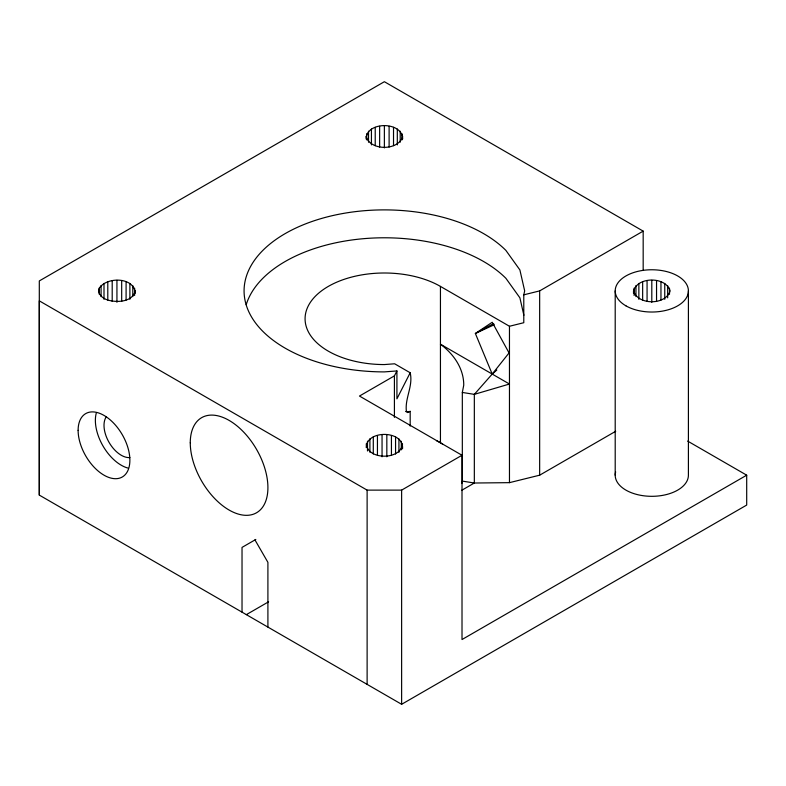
<?xml version="1.0" encoding="UTF-8"?>
<svg xmlns="http://www.w3.org/2000/svg" width="786" height="786" viewBox="0 0 786 786"><rect width="100%" height="100%" fill="white"/><g stroke="black" fill="none" stroke-linecap="round" stroke-linejoin="round"><path stroke-width="1.18" d="M39.3 495.101L39.3 300.851L367.121 490.12L401.626 490.12L462.011 455.261L462.011 639.539L746.7 475.186L746.7 505.064L401.626 704.295L39.3 495.101L39.3 280.936L384.374 81.705L643.174 231.123L643.174 270.178M99.262 294.269L99.262 288.157C106.935 276.476 134.494 276.957 135.241 293.335M101.089 296.607L101.089 285.613M103.998 299.309L103.998 283.422M135.241 290.899C132.48 302.158 117.016 302.777 107.79 300.046L107.79 281.742M112.202 301.46L112.202 280.69M116.937 302.315L116.937 280.327M121.683 301.46L121.683 280.69M126.094 300.065L126.094 281.742M129.886 299.309L129.886 283.422M132.795 296.607L132.795 285.613M134.622 295.487L134.622 288.157M242.029 612.147L242.029 547.4L255.823 539.442M267.908 627.09L267.908 562.344L254.969 539.933M366.237 447.539C366.296 429.559 404.289 430.109 402.53 448.845M367.121 684.37L367.121 490.12M367.494 450.987L367.494 441.211M369.901 452.274L369.901 438.834M373.291 453.994L373.291 436.888M377.437 455.065L377.437 435.523M382.055 456.804L382.055 434.815M386.83 456.813L386.83 434.825M391.438 455.094L391.438 435.552M394.415 417.366L394.415 375.875L396.92 370.943L384.374 371.896A140.301 81.007 0 0 1 262.868 250.39A140.301 81.007 0 0 1 505.879 250.39L519.89 269.932L524.675 290.899L523.781 294.829L523.781 322.712L509.466 326.259L440.445 286.409A79.298 45.785 0 0 0 311.109 301.264A79.298 45.785 0 0 0 384.374 364.566L394.631 363.79L410.184 372.77C413.308 386.034 404.829 398.011 406.362 411.058L407.433 412.552L410.184 411.343L410.184 426.071M395.564 454.043L395.564 436.937M396.92 370.943L396.92 398.836L410.184 372.77M398.934 452.333L398.934 438.893M401.302 449.838L401.302 441.29M401.626 704.295L401.626 490.12M440.445 442.803L440.445 286.409M462.325 392.45L474.331 394.356L509.466 384.03L440.445 344.189A80.506 56.523 4.3 0 1 463.74 385.179L462.325 392.45L462.325 481.111L474.331 483.017L509.466 482.653L509.466 326.259M509.466 482.653L539.658 475.186L539.658 290.899L643.174 231.123M366.237 443.874C367.573 460.262 401.037 460.282 402.53 443.952M99.262 288.157C96.874 293.925 102.878 298.562 107.79 300.046M366.07 138.935C366.276 121.162 402.471 121.162 402.678 138.935M402.678 136.499C398.384 150.971 370.363 150.971 366.07 136.499M461.785 483.478L462.325 481.111M633.506 290.899C637.79 276.417 665.821 276.417 670.104 290.899C665.821 305.371 637.79 305.371 633.506 290.899L633.506 293.345M496.811 370.039L492.213 374.077L474.331 394.356L474.331 483.017L461.706 490.297M394.415 375.875L359.467 396.046L462.011 455.261M246.342 614.642L268.606 601.791M539.658 475.186L615.713 431.268M493.696 323.498L475.363 333.47L492.213 374.077L509.053 352.914L492.213 322.27L475.363 333.47L494.306 324.716M410.184 411.343L408.759 411.785A18.304 10.562 60 0 1 405.635 411.481M523.781 294.829L539.658 290.899M687.652 441.093L746.7 475.186M523.879 315.294L519.89 297.825L505.879 278.283A140.301 81.007 0 0 0 360.027 239.013A140.301 81.007 0 0 0 246.205 304.703M688.408 290.899L688.408 475.186A36.598 21.134 0 0 1 648.931 496.251A36.598 21.134 0 0 1 615.654 471.875M669.485 288.157L669.485 294.278M667.658 285.613L667.658 297.845M664.75 283.422L664.75 299.319M660.957 281.742L660.957 300.085M656.546 280.69L656.546 301.48M651.8 280.327L651.8 302.345M647.065 280.69L647.065 301.48M642.653 281.742L642.653 300.085M638.861 283.422L638.861 299.319M635.953 285.613L635.953 296.617M634.125 288.157L634.125 295.497M615.202 290.899L615.202 475.186M402.049 133.758L402.049 139.869M400.221 131.213L400.221 142.207M397.313 129.022L397.313 144.909M393.521 127.342L393.521 145.665M389.109 126.291L389.109 147.061M384.374 125.927L384.374 147.915M379.638 126.291L379.638 147.061M375.227 127.342L375.227 145.665M371.434 129.022L371.434 144.909M368.526 131.213L368.526 142.207M366.698 133.758L366.698 139.869M436.417 440.632A79.298 45.785 0 0 1 442.646 444.129M129.886 457.57A24.395 14.089 60 0 1 109.058 442.38A24.395 14.089 60 0 1 106.316 416.747M127.951 468.073A36.598 21.134 60 0 1 96.256 413.171M190.271 442.803A54.902 31.695 60 0 0 248.504 515.243A54.902 31.695 60 0 0 248.504 437.606A54.902 31.695 60 0 0 190.271 442.803M625.921 305.833A36.598 21.134 0 0 0 687.16 296.361A36.598 21.134 0 0 0 642.329 270.482A36.598 21.134 0 0 0 625.921 305.833M78.119 430.355A36.598 21.134 60 0 0 116.937 478.645A36.598 21.134 60 0 0 116.937 426.886A36.598 21.134 60 0 0 78.119 430.355"/></g></svg>
